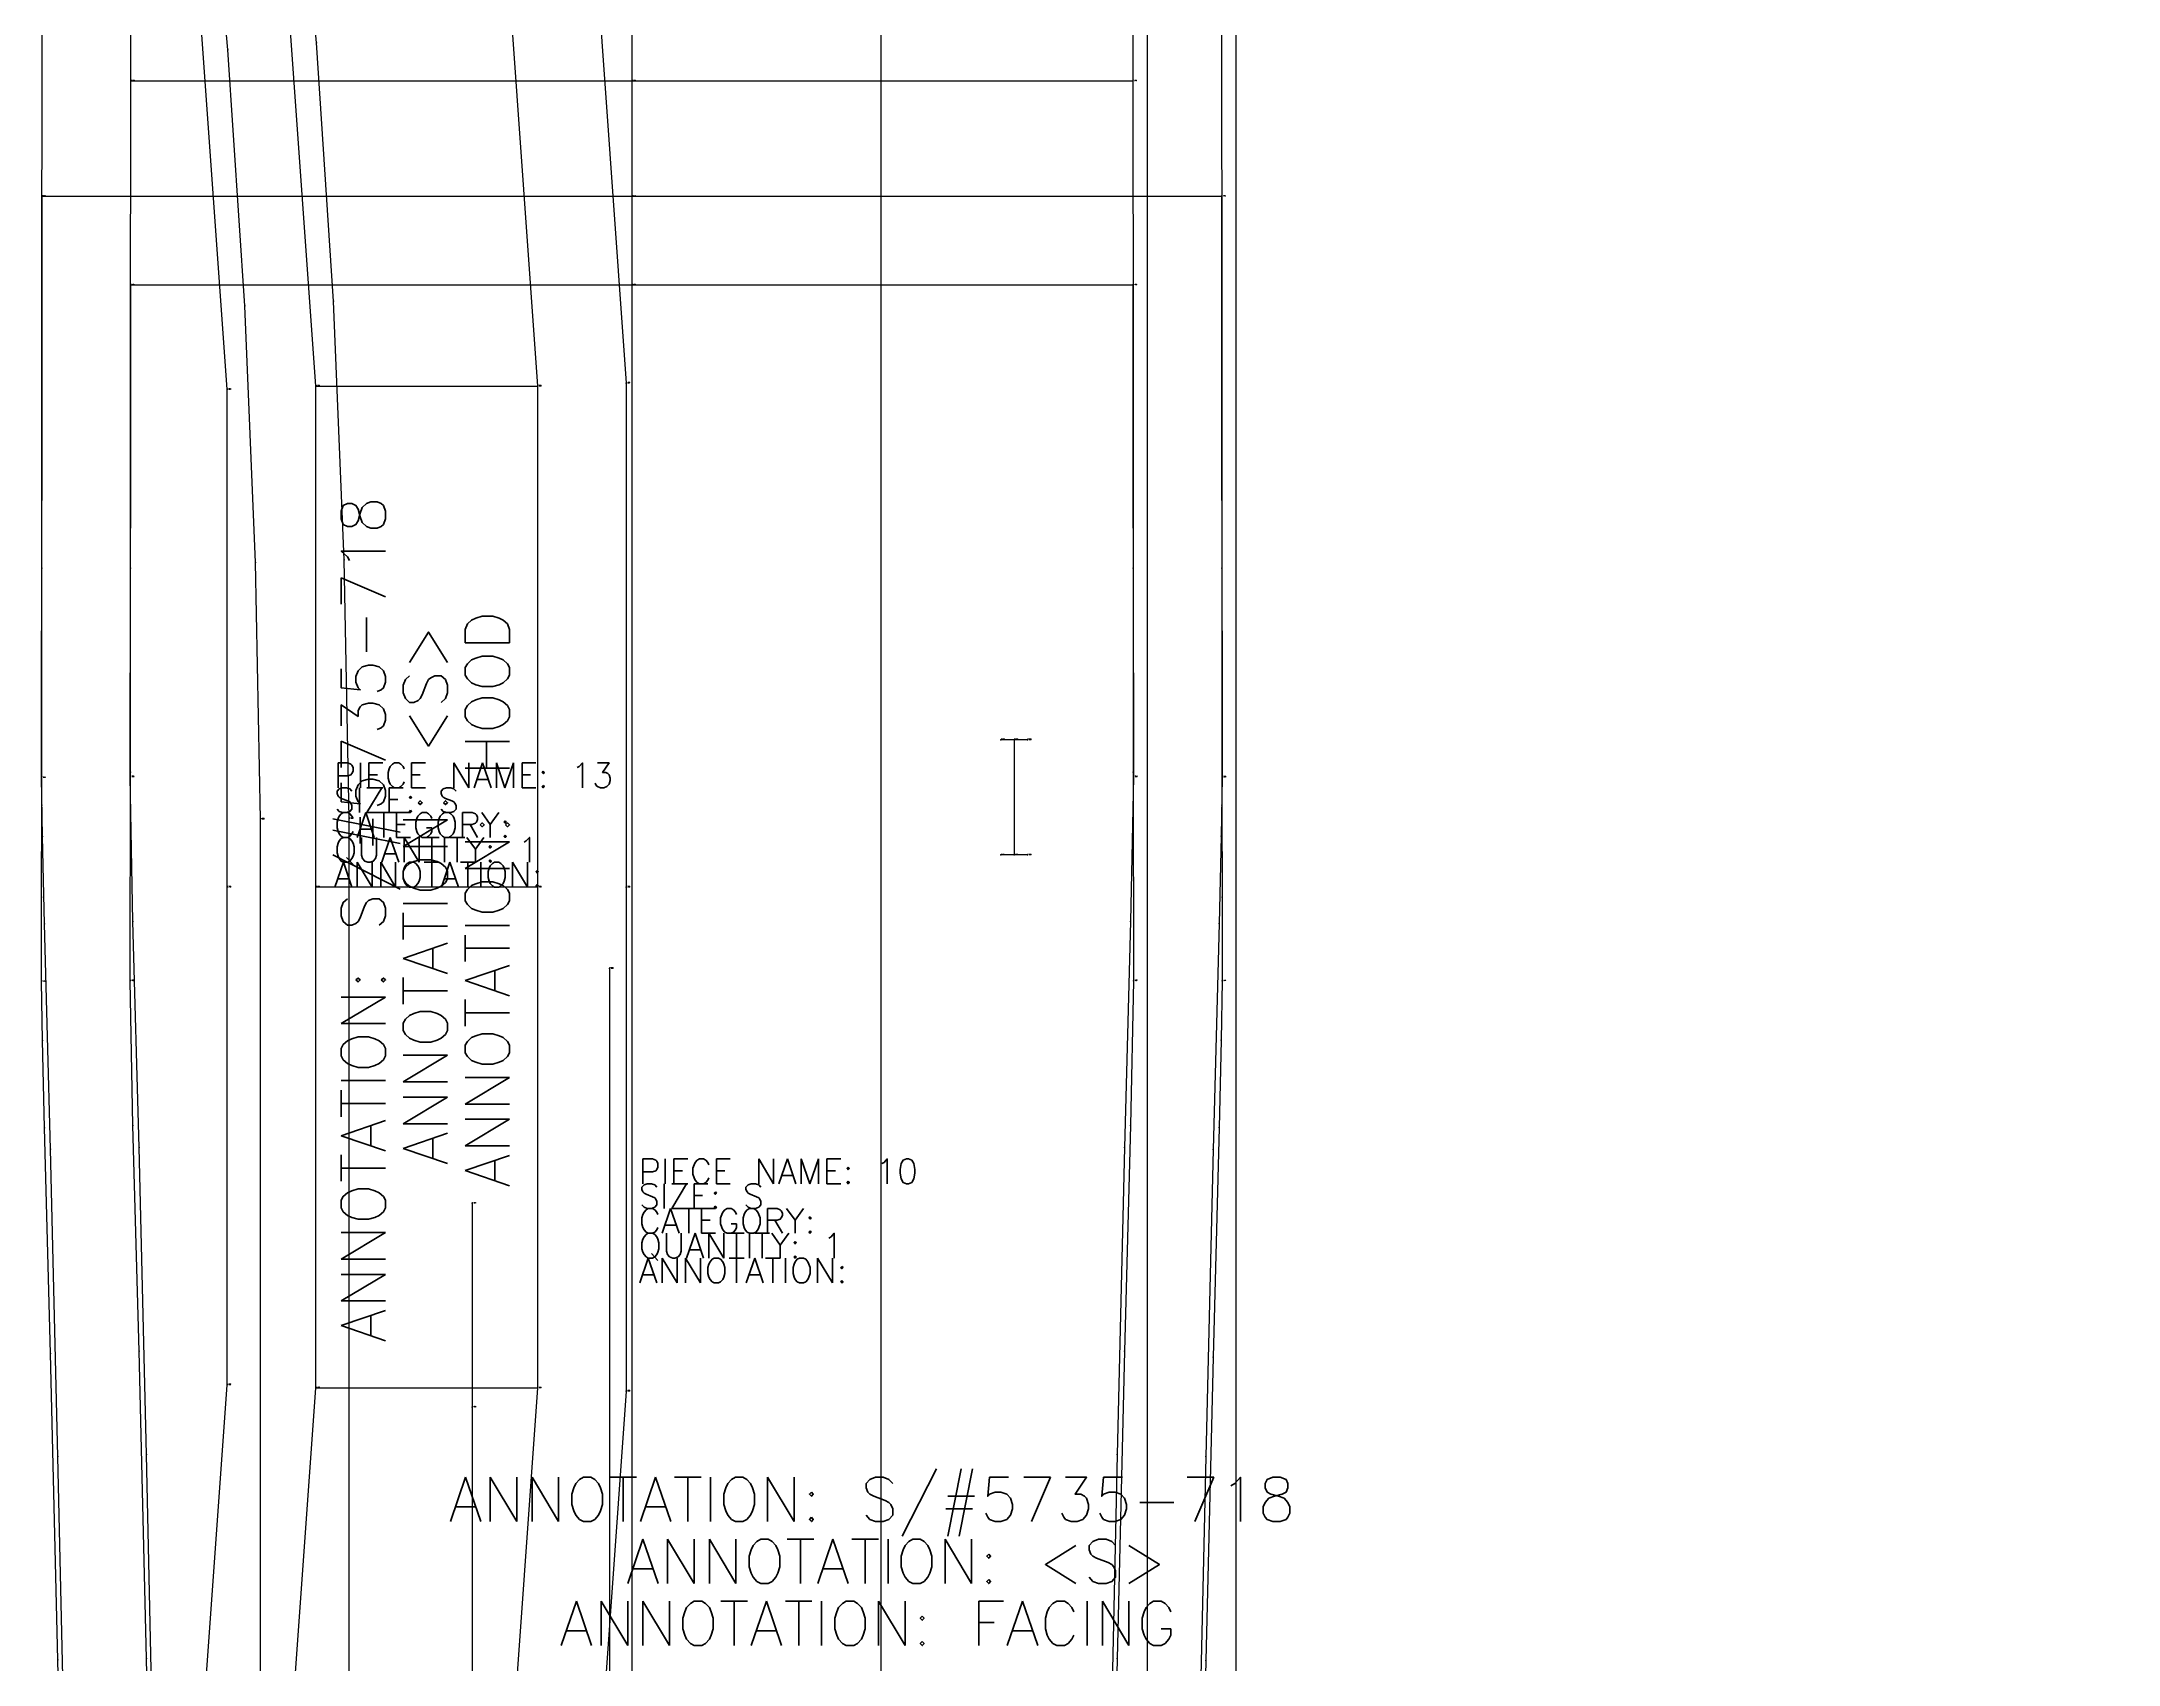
# Model space of a CAD drawing. Extents: x 0 to 848, y 0 to 736.
# Drawn here: x 30 to 264.2, y 295.4 to 478.5 of the extents above; entities that cross this region are included whole.
import ezdxf

# ---------------------------------------------------------------- set-up
doc = ezdxf.new("R2010")
doc.units = 0
for name, color, linetype in [('1', 7, 'CONTINUOUS'), ('2', 7, 'CONTINUOUS'), ('3', 2, 'CONTINUOUS'), ('5', 5, 'CONTINUOUS'), ('7', 5, 'CONTINUOUS'), ('8', 4, 'CONTINUOUS')]:
    doc.layers.add(name, color=color, linetype=linetype)
doc.styles.get("Standard").update_dxf_attribs({"font": 'txt', "bigfont": ' '})

# ---------------------------------------------------------------- blocks, each defined once
blk = doc.blocks.new('BLK_10_S')
at = {"layer": '1'}
blk.add_lwpolyline([(164.6935, 562.2397), (164.6935, 31.2168), (154.7155, 31.194), (132.2532, 31.0989), (109.7987, 30.9032), (87.3458, 30.6009), (64.8906, 30.201), (54.6935, 30), (54.6935, 30), (54.6935, 390.7542), (54.147, 419.6957), (52.9237, 448.6456), (51.0216, 477.5597), (48.4504, 506.4222)], dxfattribs=at)
at = {"layer": '2'}
for p in [(138.1935, 399.7154), (138.1935, 399.7115), (139.6935, 399.7115), (141.1935, 399.7154), (141.1935, 399.7115), (54.6935, 390.7542), (64.6935, 390.8106), (138.1935, 386.7115), (139.6935, 386.7115), (141.1935, 386.7115), (94.0586, 373.9127)]:
    blk.add_point(p, dxfattribs=at)
at = {"layer": '3'}
for p in [(60.9916, 478.3329), (51.0216, 477.5597), (52.9237, 448.6456), (62.9089, 449.1905), (54.147, 419.6957), (64.1419, 420.0189)]:
    blk.add_point(p, dxfattribs=at)
at = {"layer": '5'}
blk.add_line((94.0586, 373.9127), (94.0586, 216.5756), dxfattribs=at)
at = {"layer": '7'}
blk.add_line((94.0586, 373.9127), (94.0586, 216.5756), dxfattribs=at)
at = {"layer": '8'}
for p, q in [((124.6935, 41.194), (124.6935, 553.884)), ((141.1935, 399.7154), (138.1935, 399.7154)), ((141.1935, 399.7115), (138.1935, 399.7115)), ((139.6935, 399.7115), (139.6935, 386.7115)), ((141.1935, 386.7115), (138.1935, 386.7115))]:
    blk.add_line(p, q, dxfattribs=at)
blk.add_lwpolyline([(154.6935, 552.884), (154.6925, 41.194), (118.1017, 40.9894), (81.5147, 40.5095), (64.6935, 40.1991), (64.6935, 40.1991), (64.6935, 390.8106), (64.1419, 420.0189), (62.9089, 449.1905), (60.9916, 478.3329), (58.4002, 507.4233)], dxfattribs=at)
at = {"layer": '1'}
for s, height, p in [('PIECE NAME: 10', 2.8, (97.3468, 349.6222)), ('SIZE: S', 2.8, (97.3468, 346.8221)), ('CATEGORY: ', 2.8, (97.3468, 344.0221)), ('QUANTITY: 1', 2.8, (97.3468, 341.2221)), ('ANNOTATION: ', 2.8, (97.3468, 338.4221)), ('ANNOTATION: S/#5735-718', 5, (75.888, 311.5058)), ('ANNOTATION: <S>', 5, (95.888, 304.5058)), ('ANNOTATION: FACING', 5, (88.388, 297.5059))]:
    blk.add_text(s, height=height, dxfattribs=at).set_placement(p)
at = {"layer": '2'}
for s, p in [('# 286', (138.1935, 399.7154)), ('# 282', (138.1935, 399.7115)), ('# 279', (139.6935, 399.7115)), ('# 285', (141.1935, 399.7154)), ('# 281', (141.1935, 399.7115)), ('# 256', (54.6935, 390.7542)), ('# 263', (64.6935, 390.8106)), ('# 284', (138.1935, 386.7115)), ('# 280', (139.6935, 386.7115)), ('# 283', (141.1935, 386.7115)), ('# 269', (94.0586, 373.9127))]:
    blk.add_text(s, height=0.1, dxfattribs=at).set_placement(p)
blk = doc.blocks.new('BLK_12_S')
at = {"layer": '1'}
for points in [[(32.6091, 284.0555), (31.8275, 318.8408), (30.9982, 353.5066), (30.3169, 378.9514), (30.0979, 388.8025), (30.005, 395.432), (30.0014, 404.9506), (30.0233, 419.0816), (30.0597, 509.0311)], [(163.0776, 509.0302), (163.1138, 419.0782), (163.1375, 404.9567), (163.1325, 395.5017), (163.0396, 388.8258), (162.8181, 378.9598), (162.1378, 353.4621), (161.3121, 318.8495), (160.5282, 284.0594)]]:
    blk.add_lwpolyline(points, dxfattribs=at)
at = {"layer": '2'}
for p in [(40.0582, 474.0309), (96.5673, 474.0343), (96.5673, 474.0303), (153.0782, 474.0297), (30.005, 395.432), (40.0048, 395.522), (153.1322, 395.522), (163.1325, 395.5017), (78.5741, 347.4144)]:
    blk.add_point(p, dxfattribs=at)
at = {"layer": '3'}
for p in [(30.0233, 419.0816), (40.0233, 419.0695), (153.1138, 419.0695), (163.1138, 419.0782), (30.0014, 404.9506), (163.1375, 404.9567), (163.0396, 388.8258), (30.0979, 388.8025), (30.3169, 378.9514), (40.3135, 379.2142), (152.8213, 379.2143), (162.8181, 378.9598), (40.996, 353.7215), (152.141, 353.7215), (30.9982, 353.5066), (162.1378, 353.4621), (31.8275, 318.8408), (41.8252, 319.0604), (151.3143, 319.0604), (161.3121, 318.8495)]:
    blk.add_point(p, dxfattribs=at)
at = {"layer": '5'}
blk.add_line((78.5741, 347.4144), (78.5741, 223.7959), dxfattribs=at)
at = {"layer": '7'}
blk.add_line((78.5741, 347.4144), (78.5741, 223.7959), dxfattribs=at)
at = {"layer": '8'}
for p, q in [((96.5673, 499.0343), (96.5673, 43.643)), ((40.0582, 474.0309), (96.5673, 474.0343)), ((96.5673, 474.0303), (153.0782, 474.0297))]:
    blk.add_line(p, q, dxfattribs=at)
for points in [[(42.6032, 284.399), (41.8252, 319.0604), (40.996, 353.7215), (40.3135, 379.2142), (40.0048, 395.522), (40.0233, 419.0695), (40.0585, 499.0309)], [(153.0785, 499.0294), (153.1138, 419.0695), (153.1322, 395.522), (152.8213, 379.2143), (152.141, 353.7215), (151.3143, 319.0604), (150.5338, 284.399)]]:
    blk.add_lwpolyline(points, dxfattribs=at)
at = {"layer": '2'}
for s, p in [('# 379', (40.0582, 474.0309)), ('# 380', (96.5673, 474.0343)), ('# 372', (96.5673, 474.0303)), ('# 373', (153.0782, 474.0297)), ('# 346', (30.005, 395.432)), ('# 356', (40.0048, 395.522)), ('# 360', (153.1322, 395.522)), ('# 350', (163.1325, 395.5017)), ('# 364', (78.5741, 347.4144))]:
    blk.add_text(s, height=0.1, dxfattribs=at).set_placement(p)
blk = doc.blocks.new('BLK_13_S')
at = {"layer": '1'}
blk.add_lwpolyline([(30, 33.4805), (50.9355, 326.9397), (50.9361, 383.0922), (50.9369, 439.225), (30, 732.7034), (74.8553, 736.1842), (95.9369, 439.9428), (95.9361, 383.0919), (95.9355, 326.2219), (74.8553, 30), (30, 33.4805)], close=True, dxfattribs=at)
at = {"layer": '2'}
for p in [(50.9369, 439.225), (60.9355, 439.6008), (60.9375, 439.6033), (85.9369, 439.6077), (85.9372, 439.6115), (95.9369, 439.9428), (50.9361, 383.0922), (60.9361, 383.096), (60.9361, 383.092), (85.9361, 383.096), (85.9361, 383.092), (95.9361, 383.0919), (50.9355, 326.9397), (60.9355, 326.5833), (60.9361, 326.5872), (85.9355, 326.5781), (85.9358, 326.5822), (95.9355, 326.2219)]:
    blk.add_point(p, dxfattribs=at)
at = {"layer": '8'}
for p, q in [((60.9375, 439.6033), (85.9372, 439.6115)), ((60.9361, 383.096), (85.9361, 383.096)), ((60.9361, 326.5872), (85.9358, 326.5822))]:
    blk.add_line(p, q, dxfattribs=at)
blk.add_lwpolyline([(40.6819, 42.6817), (60.9355, 326.5833), (60.9361, 383.092), (60.9355, 439.6008), (40.6819, 723.5022), (65.5949, 725.4355), (85.9369, 439.6077), (85.9361, 383.092), (85.9355, 326.5781), (65.5949, 40.7487), (40.6819, 42.6817)], close=True, dxfattribs=at)
at = {"layer": '1'}
for s, p in [('ANNOTATION: S/#5735-718', (68.7907, 331.6777)), ('ANNOTATION: HOOD', (82.7907, 349.1777)), ('ANNOTATION: <S>', (75.7907, 351.6777))]:
    blk.add_text(s, height=5, rotation=90, dxfattribs=at).set_placement(p)
for s, p in [('PIECE NAME: 13', (62.9684, 394.2921)), ('SIZE: S', (62.9684, 391.4922)), ('CATEGORY: ', (62.9684, 388.6922)), ('QUANTITY: 1', (62.9684, 385.8922)), ('ANNOTATION: ', (62.9684, 383.0922))]:
    blk.add_text(s, height=2.8, dxfattribs=at).set_placement(p)
at = {"layer": '2'}
for s, p in [('# 384', (50.9369, 439.225)), ('# 394', (60.9355, 439.6008)), ('# 407', (60.9375, 439.6033)), ('# 397', (85.9369, 439.6077)), ('# 408', (85.9372, 439.6115)), ('# 387', (95.9369, 439.9428)), ('# 383', (50.9361, 383.0922)), ('# 401', (60.9361, 383.096)), ('# 393', (60.9361, 383.092)), ('# 402', (85.9361, 383.096)), ('# 398', (85.9361, 383.092)), ('# 388', (95.9361, 383.0919)), ('# 382', (50.9355, 326.9397)), ('# 392', (60.9355, 326.5833)), ('# 405', (60.9361, 326.5872)), ('# 399', (85.9355, 326.5781)), ('# 406', (85.9358, 326.5822)), ('# 389', (95.9355, 326.2219))]:
    blk.add_text(s, height=0.1, dxfattribs=at).set_placement(p)
blk = doc.blocks.new('BLK_14_S')
at = {"layer": '1'}
blk.add_lwpolyline([(48.1506, 30), (46.7326, 45.3453), (46.0564, 52.7901), (44.4371, 70.9641), (42.5331, 92.924), (40.6929, 114.8953), (38.9034, 136.8636), (37.1643, 159.0109), (35.6993, 193.1067), (34.1924, 226.9208), (32.6079, 261.0678), (31.8257, 295.901), (30.9987, 330.4608), (30.3163, 355.941), (30.0975, 365.795), (30.0046, 372.4196), (30.0011, 381.9406), (30.0179, 392.3177), (30.056, 461.0211), (96.5666, 461.0204), (163.0795, 461.0194), (163.119, 392.3163), (163.1374, 381.9446), (163.1316, 372.4916), (163.0388, 365.7977), (162.8178, 355.9499), (162.1269, 330.0558), (161.3115, 295.8223), (160.5278, 261.0513), (158.9537, 227.0847), (157.4388, 193.1036), (155.9724, 159.0248), (154.2329, 136.868), (152.4431, 114.8952), (150.6032, 92.9286), (148.6964, 70.9691), (147.0793, 52.7934), (146.403, 45.3444), (144.9818, 30.0018), (134.5995, 31.3953), (130.8958, 31.8462), (125.6355, 32.3508), (120.414, 32.7435), (115.4332, 33.0492), (110.0673, 33.2802), (103.849, 33.4642), (96.5636, 33.632), (89.2809, 33.4641), (83.3855, 33.2912), (77.6442, 33.0461), (72.7126, 32.7429), (67.5209, 32.3528), (62.1773, 31.8391), (58.5347, 31.3948), (48.1506, 30)], close=True, dxfattribs=at)
at = {"layer": '2'}
for p in [(30.056, 461.0211), (96.5666, 461.0204), (163.0795, 461.0194), (40.0529, 451.021), (96.5666, 451.0243), (96.5666, 451.0204), (153.0823, 451.0194), (30.0046, 372.4196), (40.004, 372.5121), (153.1316, 372.5121), (163.1316, 372.4916), (78.5735, 324.4044), (78.5735, 200.786), (47.148, 159.6091), (145.988, 159.6091), (37.1643, 159.0109), (155.9724, 159.0248), (96.566, 43.6343), (96.5666, 43.6383), (57.1474, 41.2982), (57.1474, 41.2982), (135.9875, 41.299), (96.5636, 33.632), (48.1506, 30), (48.1506, 30), (144.9818, 30.0018)]:
    blk.add_point(p, dxfattribs=at)
at = {"layer": '3'}
for p in [(40.0227, 396.0596), (153.1133, 396.0596), (30.0179, 392.3177), (163.119, 392.3163), (30.0011, 381.9406), (163.1374, 381.9446), (30.0975, 365.795), (163.0388, 365.7977), (40.313, 356.2042), (152.8209, 356.2044), (30.3163, 355.941), (162.8178, 355.9499), (30.9987, 330.4608), (40.9953, 330.7115), (152.1404, 330.7115), (162.1269, 330.0558), (31.8257, 295.901), (41.8248, 296.0504), (151.3139, 296.0504), (161.3115, 295.8223), (32.6079, 261.0678), (42.6027, 261.389), (150.5333, 261.389), (160.5278, 261.0513), (44.178, 227.4625), (148.9604, 227.4623), (34.1924, 226.9208), (158.9537, 227.0847), (35.6993, 193.1067), (45.6898, 193.5423), (147.4486, 193.5422), (157.4388, 193.1036), (38.9034, 136.8636), (48.8713, 137.6631), (144.2647, 137.6631), (154.2329, 136.868), (40.6929, 114.8953), (50.659, 115.7191), (142.477, 115.7191), (152.4431, 114.8952), (52.4968, 93.7756), (140.6389, 93.7756), (42.5331, 92.924), (150.6032, 92.9286), (44.4371, 70.9641), (54.3987, 71.8427), (138.7349, 71.8428), (148.6964, 70.9691), (46.0564, 52.7901), (147.0793, 52.7934), (56.3573, 49.9129), (136.7784, 49.9129), (46.7326, 45.3453), (146.403, 45.3444), (66.6518, 42.3149), (72.0317, 42.7197), (77.1306, 43.0328), (82.9527, 43.2822), (89.0276, 43.4608), (104.1057, 43.4608), (110.3355, 43.2768), (115.963, 43.0351), (121.0976, 42.7202), (126.4934, 42.314), (61.1528, 41.7865), (131.9389, 41.7915), (77.6442, 33.0461), (83.3855, 33.2912), (89.2809, 33.4641), (103.849, 33.4642), (110.0673, 33.2802), (115.4332, 33.0492), (58.5347, 31.3948), (62.1773, 31.8391), (67.5209, 32.3528), (72.7126, 32.7429), (120.414, 32.7435), (125.6355, 32.3508), (130.8958, 31.8462), (134.5995, 31.3953)]:
    blk.add_point(p, dxfattribs=at)
at = {"layer": '5'}
blk.add_line((78.5735, 324.4044), (78.5735, 200.786), dxfattribs=at)
at = {"layer": '7'}
blk.add_line((78.5735, 324.4044), (78.5735, 200.786), dxfattribs=at)
at = {"layer": '8'}
blk.add_line((96.5666, 451.0243), (96.5666, 43.6383), dxfattribs=at)
blk.add_lwpolyline([(57.1474, 41.2982), (56.3573, 49.9129), (54.3987, 71.8427), (52.4968, 93.7756), (50.659, 115.7191), (48.8713, 137.6631), (47.148, 159.6091), (45.6898, 193.5423), (44.178, 227.4625), (42.6027, 261.389), (41.8248, 296.0504), (40.9953, 330.7115), (40.313, 356.2042), (40.004, 372.5121), (40.0227, 396.0596), (40.0529, 451.021), (96.5666, 451.0204), (153.0823, 451.0194), (153.1133, 396.0596), (153.1316, 372.5121), (152.8209, 356.2044), (152.1404, 330.7115), (151.3139, 296.0504), (150.5333, 261.389), (148.9604, 227.4623), (147.4486, 193.5422), (145.988, 159.6091), (144.2647, 137.6631), (142.477, 115.7191), (140.6389, 93.7756), (138.7349, 71.8428), (136.7784, 49.9129), (135.9875, 41.299), (131.9389, 41.7915), (126.4934, 42.314), (121.0976, 42.7202), (115.963, 43.0351), (110.3355, 43.2768), (104.1057, 43.4608), (96.566, 43.6343), (89.0276, 43.4608), (82.9527, 43.2822), (77.1306, 43.0328), (72.0317, 42.7197), (66.6518, 42.3149), (61.1528, 41.7865), (57.1474, 41.2982)], close=True, dxfattribs=at)
at = {"layer": '1'}
for s, height, p in [('PIECE NAME: 14', 2.8, (96.5398, 256.7137)), ('SIZE: S', 2.8, (96.5398, 253.9137)), ('ANNOTATION: S/#5735-718', 5, (74.9724, 249.2432)), ('CATEGORY: ', 2.8, (96.5398, 251.1137)), ('QUANTITY: 1', 2.8, (96.5398, 248.3138)), ('ANNOTATION: ', 2.8, (96.5398, 245.5138)), ('ANNOTATION: <S>', 5, (94.9724, 242.2432)), ('ANNOTATION: HOOD', 5, (92.4724, 235.2432)), ('ANNOTATION: LINING', 5, (86.9112, 227.7216))]:
    blk.add_text(s, height=height, dxfattribs=at).set_placement(p)
at = {"layer": '2'}
for s, p in [('# 414', (30.056, 461.0211)), ('# 415', (96.5666, 461.0204)), ('# 416', (163.0795, 461.0194)), ('# 424', (40.0529, 451.021)), ('# 433', (96.5666, 451.0243)), ('# 425', (96.5666, 451.0204)), ('# 426', (153.0823, 451.0194)), ('# 413', (30.0046, 372.4196)), ('# 423', (40.004, 372.5121)), ('# 427', (153.1316, 372.5121)), ('# 417', (163.1316, 372.4916)), ('# 431', (78.5735, 324.4044)), ('# 432', (78.5735, 200.786)), ('# 422', (47.148, 159.6091)), ('# 428', (145.988, 159.6091)), ('# 412', (37.1643, 159.0109)), ('# 418', (155.9724, 159.0248)), ('# 430', (96.566, 43.6343)), ('# 434', (96.5666, 43.6383)), ('# 421', (57.1474, 41.2982)), ('# 429', (135.9875, 41.299)), ('# 420', (96.5636, 33.632)), ('# 411', (48.1506, 30)), ('# 419', (144.9818, 30.0018))]:
    blk.add_text(s, height=0.1, dxfattribs=at).set_placement(p)

msp = doc.modelspace()

# ---------------------------------------------------------------- block references
at = {"layer": '1'}
for name in ['BLK_13_S', 'BLK_10_S', 'BLK_12_S', 'BLK_14_S']:
    msp.add_blockref(name, (0, 0), dxfattribs=at)

doc.saveas('drawing.dxf')
